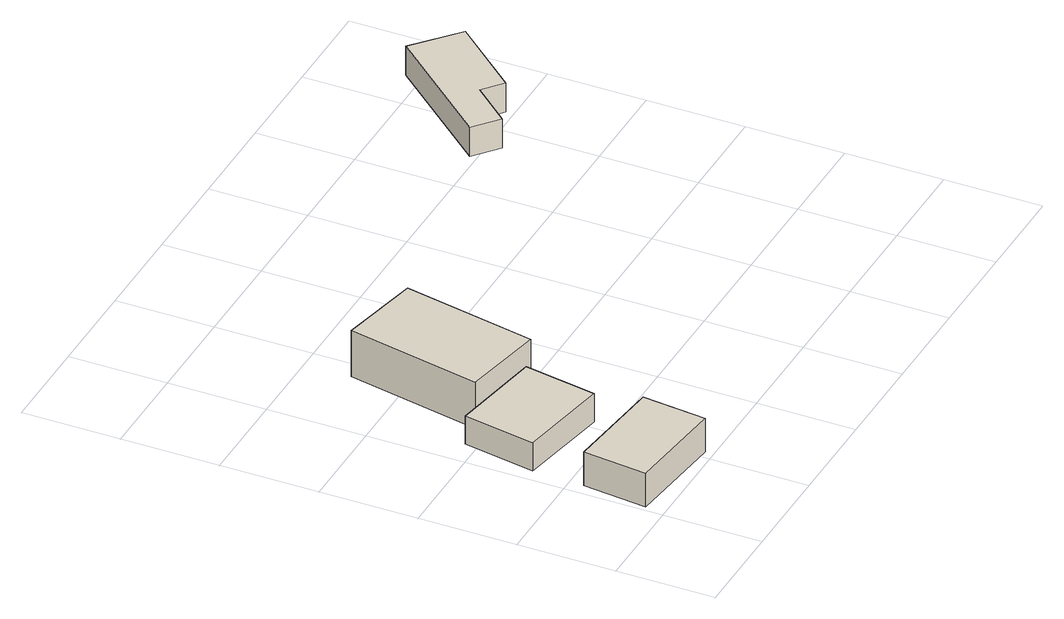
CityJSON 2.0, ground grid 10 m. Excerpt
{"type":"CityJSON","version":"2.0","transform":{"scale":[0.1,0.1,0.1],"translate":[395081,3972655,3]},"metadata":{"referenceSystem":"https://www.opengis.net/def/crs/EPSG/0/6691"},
"CityObjects":{
"building1":{"type":"Building","attributes":{"RiverFloodingRiskAttribute.description":"1","RiverFloodingRiskAttribute.rank":"2","RiverFloodingRiskAttribute.depth":1.7,"RiverFloodingRiskAttribute.adminType":"1","RiverFloodingRiskAttribute.scale":"1","RiverFloodingRiskAttribute.duration":123.4,"InlandFloodingRiskAttribute.description":"1","InlandFloodingRiskAttribute.rank":"1","InlandFloodingRiskAttribute.depth":0.24,"Height.highReference":"highestRoofEdge","Height.lowReference":"lowestGroundPoint","Height.status":"measured","measuredHeight":4.4,"class":"3001","usage":"411","storeysAboveGround":1,"BuildingDetailAttribute.totalFloorArea":62.56,"BuildingDetailAttribute.buildingFootprintArea":62.56,"BuildingDetailAttribute.buildingStructureType":"601","BuildingDetailAttribute.fireproofStructureType":"1003","BuildingDetailAttribute.buildingHeight":4.4,"BuildingDetailAttribute.surveyYear":"2023-01-01","BuildingIDAttribute.prefecture":"11","BuildingIDAttribute.city":"11222"},"geometry":[{"type":"Solid","lod":"1","boundaries":[[[[0,1,2,3]],[[2,4,5,3]],[[1,6,4,2]],[[0,7,6,1]],[[3,5,7,0]],[[4,6,7,5]]]]}]},
"building2":{"type":"Building","attributes":{"RiverFloodingRiskAttribute.description":"1","RiverFloodingRiskAttribute.rank":"2","RiverFloodingRiskAttribute.depth":1.62,"RiverFloodingRiskAttribute.adminType":"1","RiverFloodingRiskAttribute.scale":"1","RiverFloodingRiskAttribute.duration":123.4,"Height.highReference":"highestRoofEdge","Height.lowReference":"lowestGroundPoint","Height.status":"measured","measuredHeight":3.8,"class":"3001","usage":"411","storeysAboveGround":1,"BuildingDetailAttribute.totalFloorArea":66.01,"BuildingDetailAttribute.buildingFootprintArea":66.01,"BuildingDetailAttribute.buildingStructureType":"601","BuildingDetailAttribute.fireproofStructureType":"1003","BuildingDetailAttribute.buildingHeight":3.8,"BuildingDetailAttribute.surveyYear":"2023-01-01","BuildingIDAttribute.prefecture":"11","BuildingIDAttribute.city":"11222"},"geometry":[{"type":"Solid","lod":"1","boundaries":[[[[8,9,10,11]],[[10,12,13,11]],[[9,14,12,10]],[[8,15,14,9]],[[11,13,15,8]],[[12,14,15,13]]]]}]},
"building3":{"type":"Building","attributes":{"RiverFloodingRiskAttribute.description":"1","RiverFloodingRiskAttribute.rank":"2","RiverFloodingRiskAttribute.depth":1.2,"RiverFloodingRiskAttribute.adminType":"1","RiverFloodingRiskAttribute.scale":"1","RiverFloodingRiskAttribute.duration":76.2,"InlandFloodingRiskAttribute.description":"1","InlandFloodingRiskAttribute.rank":"1","InlandFloodingRiskAttribute.depth":0.2,"Height.highReference":"highestRoofEdge","Height.lowReference":"lowestGroundPoint","Height.status":"measured","measuredHeight":8.1,"class":"3001","usage":"411","storeysAboveGround":2,"BuildingDetailAttribute.totalFloorArea":193.61,"BuildingDetailAttribute.buildingFootprintArea":108.91,"BuildingDetailAttribute.buildingStructureType":"601","BuildingDetailAttribute.fireproofStructureType":"1003","BuildingDetailAttribute.buildingHeight":8.1,"BuildingDetailAttribute.surveyYear":"2023-01-01","BuildingIDAttribute.prefecture":"11","BuildingIDAttribute.city":"11222"},"geometry":[{"type":"Solid","lod":"1","boundaries":[[[[16,17,18,19]],[[18,20,21,19]],[[17,22,20,18]],[[16,23,22,17]],[[19,21,23,16]],[[20,22,23,21]]]]}]},
"building4":{"type":"Building","attributes":{"RiverFloodingRiskAttribute.description":"1","RiverFloodingRiskAttribute.rank":"2","RiverFloodingRiskAttribute.depth":1.24,"RiverFloodingRiskAttribute.adminType":"1","RiverFloodingRiskAttribute.scale":"1","RiverFloodingRiskAttribute.duration":72.1,"Height.highReference":"highestRoofEdge","Height.lowReference":"lowestGroundPoint","Height.status":"measured","measuredHeight":3.4,"class":"3003","usage":"431","storeysAboveGround":1,"BuildingDetailAttribute.totalFloorArea":63.98,"BuildingDetailAttribute.buildingFootprintArea":63.98,"BuildingDetailAttribute.buildingStructureType":"601","BuildingDetailAttribute.fireproofStructureType":"1003","BuildingDetailAttribute.buildingHeight":3.4,"BuildingDetailAttribute.surveyYear":"2023-01-01","BuildingIDAttribute.prefecture":"11","BuildingIDAttribute.city":"11222"},"geometry":[{"type":"Solid","lod":"1","boundaries":[[[[24,25,26,27,28,29]],[[28,30,31,29]],[[27,32,30,28]],[[26,33,32,27]],[[25,34,33,26]],[[24,35,34,25]],[[29,31,35,24]],[[30,32,33,34,35,31]]]]}]}
},
"vertices":[
[110,9,7],[6,20,7],[13,86,7],[117,75,7],[13,86,44],[117,75,44],[6,20,44],[110,9,44],
[108,120,9],[12,137,9],[25,211,9],[121,195,9],[25,211,40],[121,195,40],[12,137,40],[108,120,40],
[135,197,10],[50,213,10],[78,351,10],[162,334,10],[78,351,61],[162,334,61],[50,213,61],[135,197,61],
[522,405,12],[502,422,12],[468,383,12],[443,404,12],[537,513,12],[582,474,12],[537,513,44],[582,474,44],[443,404,44],[468,383,44],[502,422,44],[522,405,44]
]}
